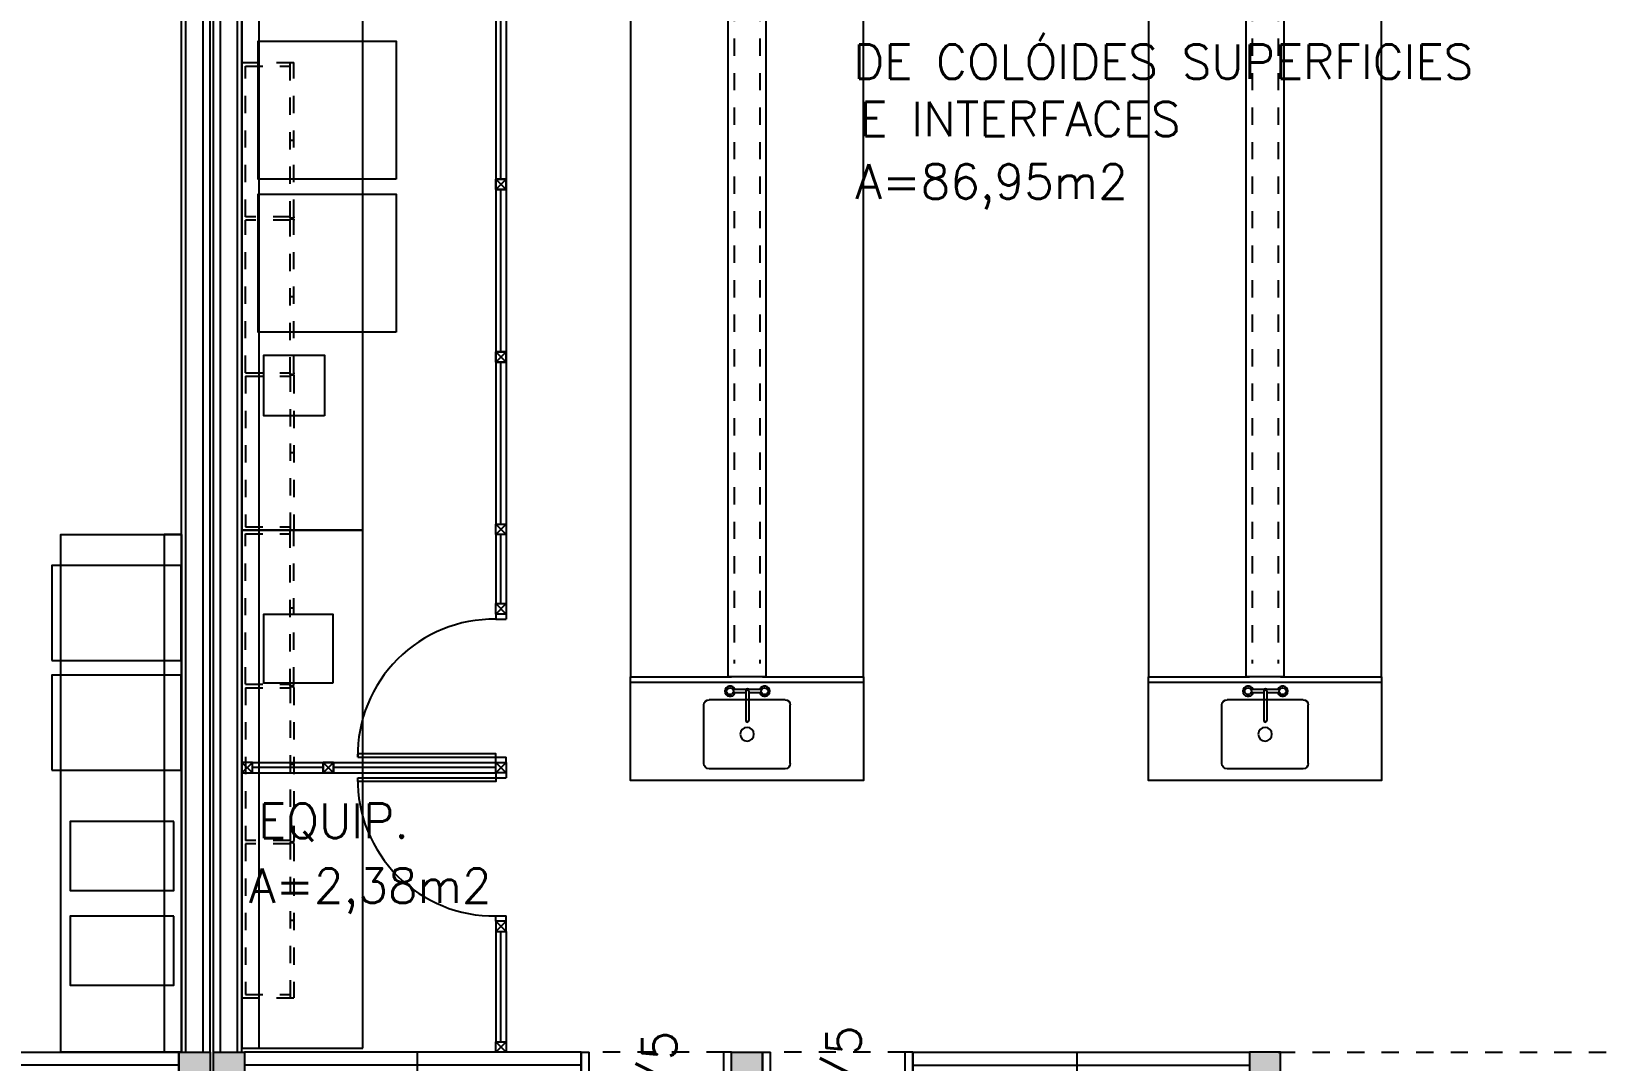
# Model space of a CAD drawing. Header units: metres. Extents: x -31 to 130, y -13 to 69.
# Drawn here: x 62.06 to 71.16, y 34.28 to 40.24 of the extents above; entities that cross this region are included whole.
import ezdxf

# ---------------------------------------------------------------- set-up
doc = ezdxf.new("R2010")
doc.units = ezdxf.units.M
doc.header["$LTSCALE"] = 0.002
doc.header["$MEASUREMENT"] = 0
doc.linetypes.add('HIDDEN', pattern=[9.525, 6.35, -3.175])
doc.linetypes.add('HIDDEN2', pattern=[4.7625, 3.175, -1.5875])
doc.layers.get('0').update_dxf_attribs({"linetype": 'CONTINUOUS'})
for name, color, linetype in [('A-WC', 2, 'CONTINUOUS'), ('ar-alv', 2, 'CONTINUOUS'), ('ar-armarioproj', 1, 'HIDDEN'), ('ar-banc', 1, 'CONTINUOUS'), ('ar-castelo', 2, 'CONTINUOUS'), ('ar-div', 2, 'CONTINUOUS'), ('ar-equip', 2, 'CONTINUOUS'), ('ar-esq', 2, 'CONTINUOUS'), ('ar-estc', 1, 'CONTINUOUS'), ('AR-LAY-OUT-EQUIPAMENTOS', 1, 'CONTINUOUS'), ('ar-piso', 1, 'CONTINUOUS'), ('ar-porta', 1, 'CONTINUOUS'), ('ar-proj', 1, 'HIDDEN'), ('ar-reboco', 2, 'CONTINUOUS'), ('ar-wc', 2, 'CONTINUOUS'), ('banc', 1, 'CONTINUOUS'), ('banc-proj', 1, 'HIDDEN2'), ('bnc-1', 1, 'CONTINUOUS'), ('castelo', 2, 'CONTINUOUS'), ('COZ1', 1, 'CONTINUOUS'), ('div1', 2, 'CONTINUOUS'), ('div2', 1, 'CONTINUOUS'), ('ENDEREÇO', 2, 'CONTINUOUS'), ('esq-01', 1, 'CONTINUOUS'), ('esq-02', 1, 'CONTINUOUS'), ('estc-01', 3, 'CONTINUOUS'), ('h-estc', 3, 'CONTINUOUS'), ('MOB2', 151, 'CONTINUOUS'), ('ptm', 2, 'CONTINUOUS'), ('TEXTO', 2, 'CONTINUOUS'), ('TRNR1', 1, 'CONTINUOUS'), ('ÁREA', 2, 'CONTINUOUS')]:
    doc.layers.add(name, color=color, linetype=linetype)
doc.styles.add('UNB-100', font='simplex.shx', dxfattribs={"height": 0.2})
doc.styles.add('UNB1-100', font='simplex.shx', dxfattribs={"height": 0.2})

# ---------------------------------------------------------------- blocks, each defined once
blk = doc.blocks.new('plr02-01p')
at = {"layer": 'h-estc'}
blk.add_hatch(color=3, dxfattribs=at).paths.add_polyline_path([(0.09, 0.075), (-0.09, 0.075), (-0.09, -0.425), (0.09, -0.425)])
at = {"layer": 'estc-01', "color": 3}
blk.add_lwpolyline([(-0.09, 0.075), (-0.09, -0.425), (0.09, -0.425), (0.09, 0.075)], close=True, dxfattribs=at)
blk = doc.blocks.new('pm-80-01p')
at = {"layer": 'ptm'}
for p, q in [((0.105, 0.075), (0.105, 0.875)), ((0.125, 0.875), (0.105, 0.875)), ((0.125, 0.075), (0.125, 0.875)), ((0.105, 0.075), (0.08, 0.075)), ((0.08, 0.075), (0.08, -0.075)), ((0.125, 0.075), (0.105, 0.075)), ((0.105, 0.075), (0.105, 0.05)), ((0.125, 0.05), (0.105, 0.05)), ((0.125, 0.05), (0.125, -0.075)), ((0.905, 0.05), (0.905, -0.075)), ((0.905, 0.05), (0.925, 0.05)), ((0.925, 0.075), (0.95, 0.075)), ((0.925, 0.075), (0.925, 0.05)), ((0.95, 0.075), (0.95, -0.075)), ((0.08, -0.075), (0.125, -0.075)), ((0.95, -0.075), (0.905, -0.075))]:
    blk.add_line(p, q, dxfattribs=at)
at = {"layer": 'ptm', "color": 1}
blk.add_arc((0.125, 0.075), 0.8, 360, 90, dxfattribs=at)
blk = doc.blocks.new('esq16-01p')
at = {"layer": 'esq-01'}
for p, q in [((2.025, 0), (0.075, 0)), ((1.075, 0.075), (1.075, -0.075)), ((2.025, 0.075), (2.025, -0.075))]:
    blk.add_line(p, q, dxfattribs=at)
at = {"layer": 'esq-02'}
blk.add_lwpolyline([(2.025, 0.075), (0.075, 0.075), (0.075, -0.075), (2.025, -0.075)], close=True, dxfattribs=at)
at = {"rotation": 180}
blk.add_blockref('pm-80-01p', (2.975, 0), dxfattribs=at)
blk = doc.blocks.new('TRNR-01P')
at = {"layer": 'TRNR1'}
for p, q in [((-0.009, 0.0827), (-0.009, 0.0107)), ((0, 0.009), (0.17, 0.009)), ((0.009, 0.0827), (0.009, 0.009)), ((-0.009, -0.0107), (-0.009, -0.0827)), ((0, -0.009), (0.17, -0.009)), ((0.009, -0.009), (0.009, -0.0827))]:
    blk.add_line(p, q, dxfattribs=at)
for centre in [(0, 0.1), (0, -0.1)]:
    blk.add_circle(centre, 0.02, dxfattribs=at)
for centre, radius, start, end in [((0, 0.1), 0.03, 289.47122, 250.52878), ((0, 0), 0.014, 130.0052, 229.9948), ((0, 0), 0.009, 90, 270), ((0.17, 0), 0.009, 270, 90), ((0, -0.1), 0.03, 109.47122, 70.52878)]:
    blk.add_arc(centre, radius, start, end, dxfattribs=at)
blk = doc.blocks.new('CUBAcoz-01P')
at = {"layer": 'COZ1'}
for p, q in [((-0.25, -0.4705), (-0.25, -0.1305)), ((-0.22, -0.1005), (0.22, -0.1005)), ((0.25, -0.4705), (0.25, -0.1305)), ((-0.22, -0.5005), (0.22, -0.5005))]:
    blk.add_line(p, q, dxfattribs=at)
blk.add_circle((0, -0.3005), 0.04, dxfattribs=at)
for centre, start, end in [((-0.22, -0.1305), 90, 180), ((0.22, -0.1305), 0, 90), ((-0.22, -0.4705), 180, 270), ((0.22, -0.4705), 270, 0)]:
    blk.add_arc(centre, 0.03, start, end, dxfattribs=at)
blk = doc.blocks.new('bnc-pq-01p')
at = {"layer": 'banc-proj'}
for p, q in [((-0.075, 6.525), (-0.075, 1.1028)), ((0.075, 6.525), (0.075, 1.1028))]:
    blk.add_line(p, q, dxfattribs=at)
at = {"layer": 'bnc-1'}
for p, q in [((-0.675, 6.525), (-0.675, 7.125)), ((-0.675, 7.125), (0.675, 7.125)), ((0.675, 7.125), (0.675, 6.525)), ((0.675, 6.555), (-0.675, 6.555)), ((-0.09, 6.525), (-0.675, 6.525)), ((-0.675, 1.025), (-0.675, 6.525)), ((0.675, 6.525), (0.09, 6.525)), ((0.09, 6.525), (0.675, 6.525)), ((0.675, 6.525), (0.675, 1.025)), ((-0.09, 1.025), (-0.675, 1.025)), ((0.675, 1.025), (0.09, 1.025)), ((0.675, 0.995), (-0.675, 0.995))]:
    blk.add_line(p, q, dxfattribs=at)
blk.add_lwpolyline([(-0.11, 1.025), (-0.675, 1.025), (-0.675, 0.425), (0.675, 0.425), (0.675, 1.025), (0.11, 1.025)], dxfattribs=at)
at = {"layer": 'castelo'}
for p, q in [((-0.11, 1.025), (-0.11, 6.525)), ((-0.11, 6.525), (0.11, 6.525)), ((0.11, 1.025), (0.11, 6.525)), ((-0.11, 1.025), (0.11, 1.025))]:
    blk.add_line(p, q, dxfattribs=at)
blk.add_circle((0, 6.3679), 0.11, dxfattribs=at)
at = {"layer": 'bnc-1', "xscale": -1}
for name, p, rotation in [('CUBAcoz-01P', (0, 6.5441), 180), ('TRNR-01P', (-0.0019, 0.9426), 90)]:
    blk.add_blockref(name, p, dxfattribs=dict(at, rotation=rotation))
at = {"layer": 'bnc-1', "rotation": 90}
blk.add_blockref('TRNR-01P', (-0.0019, 6.5949), dxfattribs=at)
at = {"layer": 'bnc-1'}
blk.add_blockref('CUBAcoz-01P', (0, 0.9934), dxfattribs=at)
blk = doc.blocks.new('esq16b-01p')
at = {"layer": 'esq-01'}
for p, q in [((2.91, 0), (0.09, 0)), ((1.03, -0.075), (1.03, 0.075)), ((1.97, -0.075), (1.97, 0.075))]:
    blk.add_line(p, q, dxfattribs=at)
at = {"layer": 'esq-02'}
blk.add_lwpolyline([(2.91, -0.075), (0.09, -0.075), (0.09, 0.075), (2.91, 0.075)], close=True, dxfattribs=at)
blk = doc.blocks.new('bnc-15p')
at = {"layer": 'banc', "color": 1}
blk.add_lwpolyline([(-1.5, 0), (1.5, 0), (1.5, 0.7), (-1.5, 0.7)], close=True, dxfattribs=at)
blk = doc.blocks.new('mob-ar3')
at = {"layer": 'ar-armarioproj'}
for p, q in [((-1.3825, 0), (-1.3825, 0.3)), ((-0.49, 0.3), (-1.3825, 0.3)), ((-1.3825, 0.28), (-1.3825, 0.3)), ((-1.3825, 0.28), (-1.3825, 0.3)), ((-0.48, 0.28), (-1.3825, 0.28)), ((-1.3625, 0.02), (-1.3625, 0.28)), ((-0.9325, 0.28), (-0.9325, 0.3)), ((-0.49, 0.3), (-0.4825, 0.3)), ((-0.49, 0.28), (-0.49, 0.02)), ((-0.4825, 0.28), (-0.4825, 0.3)), ((0.425, 0.28), (-0.48, 0.28)), ((-0.4775, 0.3), (-0.47, 0.3)), ((-0.4775, 0.28), (-0.4775, 0.3)), ((0.415, 0.3), (-0.47, 0.3)), ((-0.47, 0.28), (-0.47, 0.02)), ((-0.0275, 0.28), (-0.0275, 0.3)), ((0.415, 0.3), (0.4225, 0.3)), ((0.415, 0.02), (0.415, 0.28)), ((0.4225, 0.28), (0.4225, 0.3)), ((0.425, 0.28), (1.3275, 0.28)), ((0.4275, 0.28), (0.4275, 0.3)), ((0.4275, 0.3), (0.435, 0.3)), ((0.435, 0.3), (1.3075, 0.3)), ((0.435, 0.02), (0.435, 0.28)), ((0.8775, 0.28), (0.8775, 0.3)), ((1.3075, 0.3), (1.3275, 0.3)), ((1.3075, 0.02), (1.3075, 0.28)), ((1.3275, 0), (1.3275, 0.3)), ((-0.49, 0.02), (-1.3625, 0.02)), ((0.415, 0.02), (-0.47, 0.02)), ((0.435, 0.02), (1.3075, 0.02)), ((1.3275, 0), (-1.3825, 0))]:
    blk.add_line(p, q, dxfattribs=at)
blk = doc.blocks.new('BOX')
at = {"color": 1}
for p, q in [((-0.057, -0.1399), (-0.057, -0.1999)), ((-0.053, -0.1399), (-0.053, -0.1999)), ((-0.03, -0.1649), (-0.053, -0.1649)), ((-0.03, -0.1749), (-0.053, -0.1749)), ((-0.02, -0.7299), (-0.02, -0.1922)), ((0.02, -0.7299), (0.02, -0.1922))]:
    blk.add_line(p, q, dxfattribs=at)
blk.add_circle((0, -0.1699), 0.02, dxfattribs=at)
for centre, radius, start, end in [((0, -0.1699), 0.0699, 286.63481, 253.36519), ((-0.055, -0.1399), 0.002, 0, 180), ((0, -0.1699), 0.03, 311.81031, 228.18969), ((0, -0.3708), 0.1072, 100.75318, 259.24682), ((0, -0.3708), 0.1032, 100.75318, 259.24682), ((-0.055, -0.1999), 0.002, 180, 0), ((0, -0.3708), 0.1032, 280.75318, 79.24682), ((0, -0.3708), 0.1072, 280.75318, 79.24682), ((0, -0.7299), 0.15, 97.66226, 82.33774), ((0, -0.7299), 0.025, 143.1301, 36.8699), ((0, -0.7299), 0.02, 180, 0)]:
    blk.add_arc(centre, radius, start, end, dxfattribs=at)
blk = doc.blocks.new('chuvemerg-p')
at = {"layer": 'A-WC', "color": 1, "xscale": 4.000000000000012, "yscale": 4.000000000000012, "zscale": 4.000000000000012, "rotation": 315.0000000000003}
blk.add_blockref('BOX', (0, 0), dxfattribs=at)
blk = doc.blocks.new('chuveiro-emerg')
at = {"layer": 'AR-LAY-OUT-EQUIPAMENTOS', "xscale": 0.250000000000002, "yscale": 0.250000000000002, "zscale": 0.250000000000002, "rotation": 134.9999999999999}
blk.add_blockref('chuvemerg-p', (-0.1, -0.0075), dxfattribs=at)
blk = doc.blocks.new('div-05p')
at = {"layer": 'div1'}
for p, q in [((0.03, 0.03), (0.97, 0.03)), ((0.03, -0.03), (0.97, -0.03))]:
    blk.add_line(p, q, dxfattribs=at)
for points in [[(0.03, -0.03), (-0.03, -0.03), (-0.03, 0.03), (0.03, 0.03)], [(0.97, -0.03), (1.03, -0.03), (1.03, 0.03), (0.97, 0.03)]]:
    blk.add_lwpolyline(points, close=True, dxfattribs=at)
at = {"layer": 'div2'}
for p, q in [((-0.03, -0.03), (0.03, 0.03)), ((-0.03, 0.03), (0.03, -0.03)), ((0.97, 0), (0.03, 0)), ((1.03, 0.03), (0.97, -0.03)), ((1.03, -0.03), (0.97, 0.03))]:
    blk.add_line(p, q, dxfattribs=at)

msp = doc.modelspace()

# ---------------------------------------------------------------- linework, layer by layer
at = {"layer": 'ar-alv'}
for p, q in [((62.95, 34.325), (62.95, 44.175)), ((63.05, 34.325), (63.05, 44.175)), ((63.15, 34.325), (63.15, 44.175)), ((63.25, 34.325), (63.25, 44.175))]:
    msp.add_line(p, q, dxfattribs=at)
at = {"layer": 'ar-castelo'}
for points in [[(63.275, 34.35), (63.375, 34.35), (63.375, 40.35), (63.275, 40.35)], [(62.825, 34.325), (62.925, 34.325), (62.925, 37.325), (62.825, 37.325)]]:
    msp.add_lwpolyline(points, close=True, dxfattribs=at)
at = {"layer": 'ar-div'}
for p, q in [((64.745, 36.865), (64.745, 36.835)), ((64.745, 36.835), (64.805, 36.835)), ((64.805, 36.865), (64.805, 36.835)), ((64.745, 36.005), (64.745, 36.035)), ((64.745, 36.035), (64.805, 36.035)), ((64.805, 36.005), (64.805, 36.035)), ((64.745, 35.945), (64.745, 35.915)), ((64.745, 35.915), (64.805, 35.915)), ((64.805, 35.945), (64.805, 35.915)), ((64.745, 35.115), (64.805, 35.115)), ((64.745, 35.085), (64.745, 35.115)), ((64.805, 35.085), (64.805, 35.115))]:
    msp.add_line(p, q, dxfattribs=at)
at = {"layer": 'ar-equip'}
for points in [[(64.1688, 39.3851), (63.3688, 39.3851), (63.3688, 40.1851), (64.1688, 40.1851)], [(64.1688, 38.4977), (63.3688, 38.4977), (63.3688, 39.2977), (64.1688, 39.2977)], [(63.7524, 38.0142), (63.4024, 38.0142), (63.4024, 38.3642), (63.7524, 38.3642)], [(62.1736, 36.5959), (62.9236, 36.5959), (62.9236, 37.1459), (62.1736, 37.1459)], [(63.8013, 36.4643), (63.4013, 36.4643), (63.4013, 36.8643), (63.8013, 36.8643)], [(62.1736, 35.96), (62.9236, 35.96), (62.9236, 36.51), (62.1736, 36.51)], [(62.8807, 35.6633), (62.2807, 35.6633), (62.2807, 35.2633), (62.8807, 35.2633)], [(62.8807, 35.1146), (62.2807, 35.1146), (62.2807, 34.7146), (62.8807, 34.7146)]]:
    msp.add_lwpolyline(points, close=True, dxfattribs=at)
at = {"layer": 'ar-esq', "color": 1}
for centre, start, end in [((64.735, 36.045), 89.27478, 180.72522), ((64.735, 35.905), 179.27478, 270.72522)]:
    msp.add_arc(centre, 0.7901, start, end, dxfattribs=at)
at = {"layer": 'ar-piso'}
for p, q in [((63.09, 34.325), (63.09, 44.175)), ((63.11, 34.325), (63.11, 44.175))]:
    msp.add_line(p, q, dxfattribs=at)
at = {"layer": 'ar-porta', "color": 2}
for p, q in [((63.945, 36.035), (64.745, 36.035)), ((63.945, 35.915), (64.745, 35.915))]:
    msp.add_line(p, q, dxfattribs=at)
for points in [[(63.945, 36.035), (64.745, 36.035), (64.745, 36.055), (63.945, 36.055)], [(63.945, 35.915), (64.745, 35.915), (64.745, 35.895), (63.945, 35.895)]]:
    msp.add_lwpolyline(points, close=True, dxfattribs=at)
at = {"layer": 'ar-proj'}
for p, q in [((66.065, 34.325), (65.285, 34.325)), ((67.115, 34.325), (66.335, 34.325)), ((69.275, 34.325), (72.125, 34.325))]:
    msp.add_line(p, q, dxfattribs=at)
at = {"layer": 'ar-reboco'}
for p, q in [((62.925, 34.325), (62.925, 44.175)), ((63.275, 34.325), (63.275, 44.175))]:
    msp.add_line(p, q, dxfattribs=at)
at = {"layer": 'div1'}
for p, q in [((64.745, 37.325), (64.745, 36.925)), ((64.805, 37.325), (64.805, 36.925)), ((63.335, 36.005), (63.745, 36.005)), ((63.335, 35.945), (63.745, 35.945)), ((64.745, 35.025), (64.745, 34.385)), ((64.805, 35.025), (64.805, 34.385))]:
    msp.add_line(p, q, dxfattribs=at)
for points in [[(64.805, 36.925), (64.805, 36.865), (64.745, 36.865), (64.745, 36.925)], [(63.335, 36.005), (63.275, 36.005), (63.275, 35.945), (63.335, 35.945)], [(63.745, 36.005), (63.805, 36.005), (63.805, 35.945), (63.745, 35.945)], [(64.805, 35.025), (64.805, 35.085), (64.745, 35.085), (64.745, 35.025)], [(64.805, 34.385), (64.805, 34.325), (64.745, 34.325), (64.745, 34.385)]]:
    msp.add_lwpolyline(points, close=True, dxfattribs=at)
at = {"layer": 'div2'}
for p, q in [((64.775, 36.925), (64.775, 37.325)), ((64.745, 36.865), (64.805, 36.925)), ((64.805, 36.865), (64.745, 36.925)), ((63.275, 36.005), (63.335, 35.945)), ((63.275, 35.945), (63.335, 36.005)), ((63.745, 35.975), (63.335, 35.975)), ((63.805, 35.945), (63.745, 36.005)), ((63.805, 36.005), (63.745, 35.945)), ((64.805, 35.085), (64.745, 35.025)), ((64.745, 35.085), (64.805, 35.025)), ((64.775, 34.385), (64.775, 35.025)), ((64.745, 34.325), (64.805, 34.385)), ((64.805, 34.325), (64.745, 34.385))]:
    msp.add_line(p, q, dxfattribs=at)
at = {"layer": 'MOB2'}
msp.add_line((64.5003, 35.975), (64.1598, 35.975), dxfattribs=at)

# ---------------------------------------------------------------- block references
at = {"layer": 'ar-armarioproj', "rotation": 270}
msp.add_blockref('mob-ar3', (63.275, 38.6775), dxfattribs=at)
at = {"layer": 'ar-armarioproj', "xscale": -1, "rotation": 270}
msp.add_blockref('mob-ar3', (63.275, 36.0225), dxfattribs=at)
at = {"layer": 'ar-banc', "xscale": -1}
for p in [(66.2, 35.475), (69.2, 35.475)]:
    msp.add_blockref('bnc-pq-01p', p, dxfattribs=at)
at = {"layer": 'ar-banc', "rotation": 90}
for p in [(63.975, 38.85), (63.975, 35.85)]:
    msp.add_blockref('bnc-15p', p, dxfattribs=at)
at = {"layer": 'ar-banc', "xscale": -1, "rotation": 89.9999999999992}
msp.add_blockref('bnc-15p', (62.925, 35.825), dxfattribs=at)
at = {"layer": 'ar-div', "xscale": -1}
for p, rotation in [((64.775, 40.355), 89.99999999999993), ((64.775, 39.355), 89.99999999999993), ((64.775, 38.355), 89.99999999999993), ((63.775, 35.975), 180)]:
    msp.add_blockref('div-05p', p, dxfattribs=dict(at, rotation=rotation))
at = {"layer": 'ar-esq'}
for name, p in [('esq16b-01p', (60, 34.25)), ('esq16-01p', (63.215, 34.25))]:
    msp.add_blockref(name, p, dxfattribs=at)
at = {"layer": 'ar-esq', "xscale": -1}
msp.add_blockref('esq16-01p', (69.185, 34.25), dxfattribs=at)
at = {"layer": 'ar-estc', "xscale": -1}
for p in [(63, 34.25), (63.2, 34.25), (66.2, 34.25)]:
    msp.add_blockref('plr02-01p', p, dxfattribs=at)
at = {"layer": 'ar-estc'}
msp.add_blockref('plr02-01p', (69.2, 34.25), dxfattribs=at)
at = {"layer": 'ar-wc', "rotation": 90}
msp.add_blockref('chuveiro-emerg', (71.61, 33.975), dxfattribs=at)

# ---------------------------------------------------------------- texts
at = {"layer": 'ENDEREÇO', "style": 'UNB-100'}
for s, p in [('BT-67/5', (65.7919, 33.2067)), ('BT-68/5', (66.8595, 33.2372))]:
    msp.add_text(s, height=0.2, rotation=90, dxfattribs=at).set_placement(p)
at = {"layer": 'TEXTO', "style": 'UNB1-100'}
for s, p in [('DE COLÓIDES SUPERFICIES', (66.8143, 39.9653)), ('E INTERFACES', (66.8512, 39.6336)), ('EQUIP.', (63.3684, 35.5668))]:
    msp.add_text(s, height=0.2, dxfattribs=at).set_placement(p)
at = {"layer": 'ÁREA', "style": 'UNB1-100'}
for s, p in [('A=86,95m2', (66.828, 39.2717)), ('A=2,38m2', (63.3148, 35.1907))]:
    msp.add_text(s, height=0.2, dxfattribs=at).set_placement(p)

doc.saveas('drawing.dxf')
